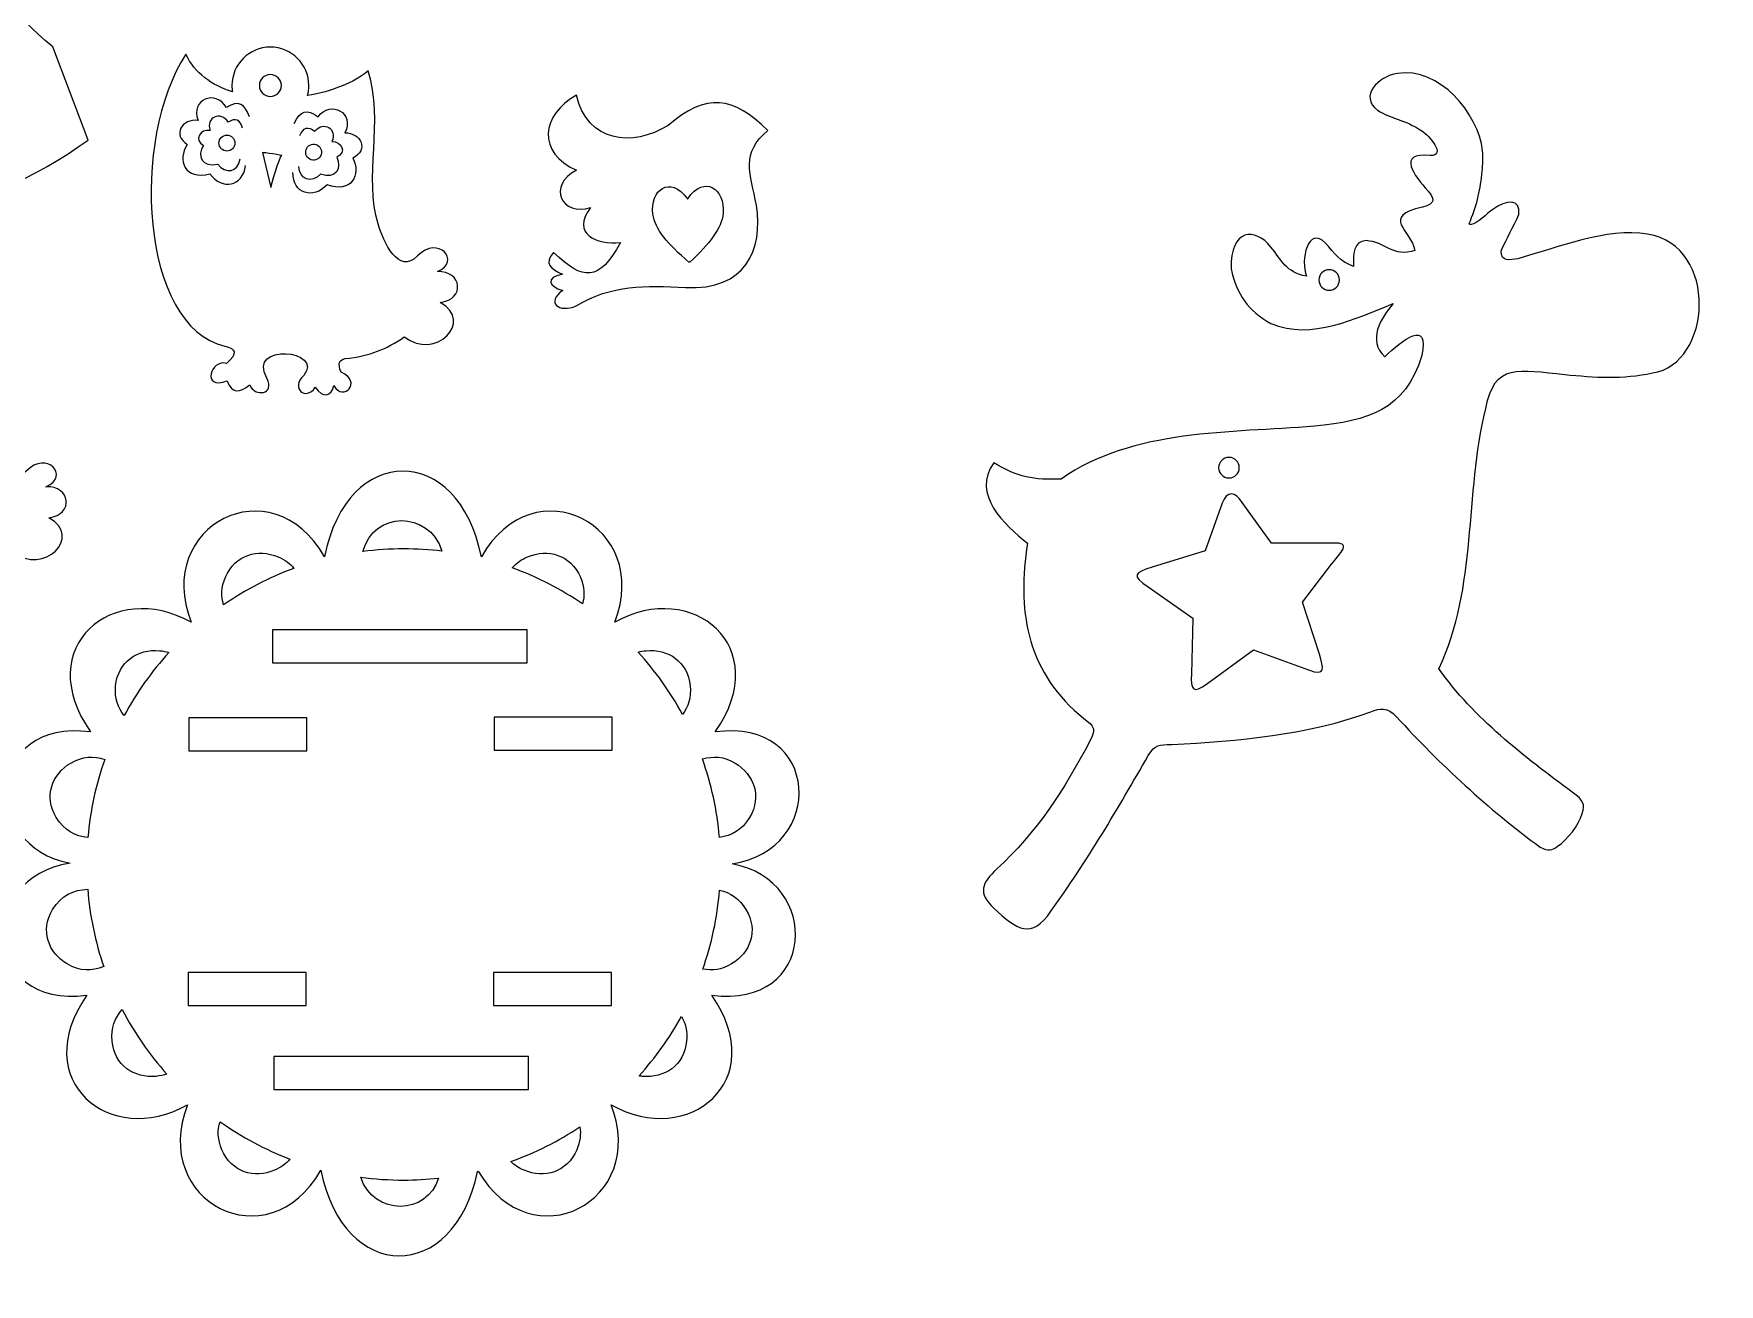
# Model space of a CAD drawing. Header units: centimetres. Extents: x -3.6 to 42, y -14.9 to 17.8.
# Drawn here: x 26.67 to 42.02, y -14.95 to -3.55 of the extents above; entities that cross this region are included whole.
import ezdxf

# ---------------------------------------------------------------- set-up
doc = ezdxf.new("R2010")
doc.units = ezdxf.units.CM
doc.header["$MEASUREMENT"] = 0
doc.layers.add('layer 1', color=7, linetype='Continuous')

msp = doc.modelspace()

# ---------------------------------------------------------------- linework, layer by layer
at = {"layer": 'layer 1', "color": 3, "lineweight": 9}
for centre in [(28.42919, -4.55093), (28.4292, -4.55093)]:
    msp.add_ellipse(centre, major_axis=(0, 0.07242), ratio=1, dxfattribs=at)
at = {"layer": 'layer 1', "color": 250, "lineweight": 9}
for points, knots in [([(23.90396, 1.45817), (24.13483, 1.70587), (24.35246, 1.87401), (24.67307, 2.0233), (24.67307, 2.0233), (24.91075, 2.26087), (25.46537, 2.14505), (25.32242, 1.65793), (25.32242, 1.65793), (25.26721, 1.38707), (25.24033, 1.14365), (25.2898, 0.84747), (25.2898, 0.84747), (25.38989, 0.5043), (25.1716, 0.41067), (24.87012, 0.48057), (24.87012, 0.48057), (24.59877, 0.54553), (24.40874, 0.63587), (24.22112, 0.76871), (24.22112, 0.76871), (24.5089, 0.45439), (24.9463, 0.23747), (25.37521, 0.26006), (25.37521, 0.26006), (25.42029, 0.26243), (25.13245, -0.0415), (25.17552, -0.09275), (25.17552, -0.09275), (25.63444, -0.63891), (25.92125, -1.24986), (26.01833, -1.94798), (26.01833, -1.94798), (26.07628, -2.6262), (26.08714, -3.04388), (26.84351, -3.67384), (26.84351, -3.67384), (26.84351, -3.67384), (27.1636, -4.52354), (27.1636, -4.52354), (27.1636, -4.52354), (25.2751, -5.89268), (21.72603, -5.84515), (19.874, -4.42843), (19.874, -4.42843), (19.874, -4.42843), (20.21582, -3.58724), (20.21582, -3.58724), (20.21582, -3.58724), (20.98813, -2.97693), (21.00972, -2.55966), (21.08509, -1.88315), (21.08509, -1.88315), (21.20008, -1.18777), (21.50249, -0.58438), (21.9753, -0.05021), (21.9753, -0.05021), (22.01967, -0.00007), (21.73974, 0.31115), (21.78473, 0.30763), (21.78473, 0.30763), (22.21293, 0.27402), (22.65576, 0.47963), (22.95152, 0.78645), (22.95152, 0.78645), (22.76055, 0.65847), (22.56826, 0.57304), (22.29533, 0.51508), (22.29533, 0.51508), (21.99215, 0.45296), (21.77634, 0.55216), (21.88522, 0.89264), (21.88522, 0.89264), (21.94228, 1.18745), (21.92167, 1.43149), (21.87343, 1.70368), (21.87343, 1.70368), (21.74305, 2.19431), (22.30046, 2.29584), (22.53197, 2.05224), (22.53197, 2.05224), (22.84863, 1.89475), (23.06187, 1.72108), (23.28629, 1.46753), (23.28629, 1.46753), (23.48872, 1.65982), (23.70661, 1.65552), (23.90396, 1.45817)], [0, 0, 0, 0, 0.04347826, 0.04347826, 0.04347826, 0.04347826, 0.08695652, 0.08695652, 0.08695652, 0.08695652, 0.13043478, 0.13043478, 0.13043478, 0.13043478, 0.17391304, 0.17391304, 0.17391304, 0.17391304, 0.2173913, 0.2173913, 0.2173913, 0.2173913, 0.26086957, 0.26086957, 0.26086957, 0.26086957, 0.30434783, 0.30434783, 0.30434783, 0.30434783, 0.34782609, 0.34782609, 0.34782609, 0.34782609, 0.39130435, 0.39130435, 0.39130435, 0.39130435, 0.43478261, 0.43478261, 0.43478261, 0.43478261, 0.47826087, 0.47826087, 0.47826087, 0.47826087, 0.52173913, 0.52173913, 0.52173913, 0.52173913, 0.56521739, 0.56521739, 0.56521739, 0.56521739, 0.60869565, 0.60869565, 0.60869565, 0.60869565, 0.65217391, 0.65217391, 0.65217391, 0.65217391, 0.69565217, 0.69565217, 0.69565217, 0.69565217, 0.73913043, 0.73913043, 0.73913043, 0.73913043, 0.7826087, 0.7826087, 0.7826087, 0.7826087, 0.82608696, 0.82608696, 0.82608696, 0.82608696, 0.86956522, 0.86956522, 0.86956522, 0.86956522, 0.91304348, 0.91304348, 0.91304348, 0.91304348, 1, 1, 1, 1]), ([(28.82474, -3.67673), (29.01801, -3.67673), (29.17474, -3.83346), (29.17474, -4.02673), (29.17474, -4.02673), (29.17474, -4.0586), (29.17046, -4.08946), (29.16247, -4.11881), (29.16247, -4.11881), (29.38377, -4.08107), (29.58648, -4.00099), (29.71609, -3.89285), (29.71609, -3.89285), (29.86161, -4.35233), (29.6756, -4.86544), (29.80523, -5.28728), (29.80523, -5.28728), (29.85607, -5.45272), (29.99236, -5.75745), (30.1649, -5.57967), (30.1649, -5.57967), (30.35196, -5.38679), (30.57065, -5.62577), (30.34562, -5.72234), (30.34562, -5.72234), (30.5702, -5.71132), (30.605, -5.97567), (30.37069, -6.00401), (30.37069, -6.00401), (30.68794, -6.17733), (30.32418, -6.5385), (30.04478, -6.31636), (30.04478, -6.31636), (29.88788, -6.42718), (29.72842, -6.49111), (29.50591, -6.5154), (29.50591, -6.5154), (29.45118, -6.53021), (29.43715, -6.5523), (29.46818, -6.63987), (29.46818, -6.63987), (29.67114, -6.7247), (29.48637, -6.91524), (29.40411, -6.76135), (29.40411, -6.76135), (29.37904, -6.8578), (29.30563, -6.88161), (29.23421, -6.77652), (29.23421, -6.77652), (29.14758, -6.90662), (29.0039, -6.78577), (29.12836, -6.66776), (29.12836, -6.66776), (29.32511, -6.4368), (28.60913, -6.36454), (28.79131, -6.69286), (28.79131, -6.69286), (28.87298, -6.84378), (28.68168, -6.86763), (28.63533, -6.75421), (28.63533, -6.75421), (28.54757, -6.83108), (28.46853, -6.83176), (28.43199, -6.71795), (28.43199, -6.71795), (28.18995, -6.80736), (28.2814, -6.5135), (28.42642, -6.55899), (28.42642, -6.55899), (28.53052, -6.46423), (28.50972, -6.42596), (28.41089, -6.40278), (28.41089, -6.40278), (27.63629, -6.22108), (27.54976, -4.50928), (28.05594, -3.74226), (28.05594, -3.74226), (28.13516, -3.91412), (28.29114, -4.0244), (28.47958, -4.08486), (28.47958, -4.08486), (28.47642, -4.06595), (28.47474, -4.04654), (28.47474, -4.02673), (28.47474, -4.02673), (28.47474, -3.83346), (28.63147, -3.67673), (28.82474, -3.67673)], [0, 0, 0, 0, 0.04347826, 0.04347826, 0.04347826, 0.04347826, 0.08695652, 0.08695652, 0.08695652, 0.08695652, 0.13043478, 0.13043478, 0.13043478, 0.13043478, 0.17391304, 0.17391304, 0.17391304, 0.17391304, 0.2173913, 0.2173913, 0.2173913, 0.2173913, 0.26086957, 0.26086957, 0.26086957, 0.26086957, 0.30434783, 0.30434783, 0.30434783, 0.30434783, 0.34782609, 0.34782609, 0.34782609, 0.34782609, 0.39130435, 0.39130435, 0.39130435, 0.39130435, 0.43478261, 0.43478261, 0.43478261, 0.43478261, 0.47826087, 0.47826087, 0.47826087, 0.47826087, 0.52173913, 0.52173913, 0.52173913, 0.52173913, 0.56521739, 0.56521739, 0.56521739, 0.56521739, 0.60869565, 0.60869565, 0.60869565, 0.60869565, 0.65217391, 0.65217391, 0.65217391, 0.65217391, 0.69565217, 0.69565217, 0.69565217, 0.69565217, 0.73913043, 0.73913043, 0.73913043, 0.73913043, 0.7826087, 0.7826087, 0.7826087, 0.7826087, 0.82608696, 0.82608696, 0.82608696, 0.82608696, 0.86956522, 0.86956522, 0.86956522, 0.86956522, 0.91304348, 0.91304348, 0.91304348, 0.91304348, 1, 1, 1, 1]), ([(28.82474, -3.92673), (28.87996, -3.92673), (28.92474, -3.97151), (28.92474, -4.02672), (28.92474, -4.02672), (28.92474, -4.08194), (28.87996, -4.12673), (28.82474, -4.12673), (28.82474, -4.12673), (28.76953, -4.12673), (28.72474, -4.08194), (28.72474, -4.02672), (28.72474, -4.02672), (28.72474, -3.97151), (28.76953, -3.92673), (28.82474, -3.92673)], [0, 0, 0, 0, 0.2, 0.2, 0.2, 0.2, 0.4, 0.4, 0.4, 0.4, 0.6, 0.6, 0.6, 0.6, 1, 1, 1, 1]), ([(39.32032, -5.13467), (39.44486, -5.10903), (39.42635, -5.04717), (39.36803, -4.98492), (39.36803, -4.98492), (39.24609, -4.85476), (39.07928, -4.63078), (39.39073, -4.66472), (39.39073, -4.66472), (39.53823, -4.66596), (39.38061, -4.47947), (39.31249, -4.44018), (39.31249, -4.44018), (39.15278, -4.33193), (39.0343, -4.33348), (38.9109, -4.25219), (38.9109, -4.25219), (38.73879, -4.12298), (38.91584, -3.94404), (39.09033, -3.91661), (39.09033, -3.91661), (39.47268, -3.85662), (39.82661, -4.27779), (39.86716, -4.62049), (39.86716, -4.62049), (39.87452, -4.68268), (39.86839, -4.7454), (39.86301, -4.80754), (39.86301, -4.80754), (39.84913, -4.96717), (39.81788, -5.10706), (39.75555, -5.25852), (39.75555, -5.25852), (39.74887, -5.27478), (39.73127, -5.29948), (39.76367, -5.29417), (39.76367, -5.29417), (39.8121, -5.28618), (39.91251, -5.19119), (39.95922, -5.15556), (39.95922, -5.15556), (40.08108, -5.07221), (40.21707, -5.04884), (40.19651, -5.20255), (40.19651, -5.20255), (40.15003, -5.31713), (40.08265, -5.41891), (40.03745, -5.53414), (40.03745, -5.53414), (40.02961, -5.63603), (40.11437, -5.61455), (40.1887, -5.60463), (40.1887, -5.60463), (40.53957, -5.50784), (40.99761, -5.31847), (41.37, -5.3801), (41.37, -5.3801), (42.02302, -5.48817), (41.957, -6.56764), (41.41432, -6.64506), (41.41432, -6.64506), (41.14646, -6.70429), (40.88532, -6.68713), (40.61506, -6.65942), (40.61506, -6.65942), (40.19623, -6.62025), (39.97393, -6.54394), (39.89662, -6.97012), (39.89662, -6.97012), (39.70063, -7.76329), (39.82309, -8.59082), (39.46895, -9.3408), (39.46895, -9.3408), (39.78521, -9.78931), (40.24593, -10.1432), (40.68417, -10.46608), (40.68417, -10.46608), (40.78843, -10.53955), (40.80122, -10.57593), (40.77461, -10.65895), (40.77461, -10.65895), (40.7371, -10.77618), (40.64734, -10.88916), (40.5477, -10.96081), (40.5477, -10.96081), (40.50019, -10.99499), (40.46342, -11.00743), (40.39209, -10.96737), (40.39209, -10.96737), (39.9198, -10.62109), (39.47772, -10.21143), (39.08267, -9.77835), (39.08267, -9.77835), (38.99712, -9.6847), (38.93445, -9.70048), (38.84759, -9.73306), (38.84759, -9.73306), (38.28714, -9.9433), (37.63072, -9.99885), (37.03594, -10.03267), (37.03594, -10.03267), (36.91527, -10.03267), (36.88879, -10.02851), (36.82082, -10.13058), (36.82082, -10.13058), (36.54613, -10.61589), (36.26089, -11.0965), (35.93547, -11.54959), (35.93547, -11.54959), (35.7579, -11.809), (35.62551, -11.72214), (35.41591, -11.5234), (35.41591, -11.5234), (35.26628, -11.38155), (35.30289, -11.29362), (35.44323, -11.16519), (35.44323, -11.16519), (35.80475, -10.83432), (36.05904, -10.43703), (36.2886, -10.0012), (36.2886, -10.0012), (36.36373, -9.85851), (36.30792, -9.85731), (36.19106, -9.75853), (36.19106, -9.75853), (35.70644, -9.33597), (35.6268, -8.79556), (35.72163, -8.19723), (35.72163, -8.19723), (35.51497, -8.03255), (35.20623, -7.75149), (35.41392, -7.46357), (35.41392, -7.46357), (35.61991, -7.59418), (35.78754, -7.62468), (36.02674, -7.61239), (36.02674, -7.61239), (36.6846, -7.15287), (37.57172, -7.19392), (38.33459, -7.13199), (38.33459, -7.13199), (38.82641, -7.07986), (39.15927, -6.98913), (39.31249, -6.48711), (39.31249, -6.48711), (39.38753, -6.14861), (39.13491, -6.34215), (38.9761, -6.49755), (38.9761, -6.49755), (38.81671, -6.35027), (38.93648, -6.1485), (39.05303, -6.01323), (39.05303, -6.01323), (38.70471, -6.15095), (38.31299, -6.34969), (37.93823, -6.19599), (37.93823, -6.19599), (37.72912, -6.07311), (37.62663, -5.9337), (37.57576, -5.69602), (37.57576, -5.69602), (37.56818, -5.32716), (37.79444, -5.31841), (37.9394, -5.49808), (37.9394, -5.49808), (38.03966, -5.62235), (38.06987, -5.72453), (38.26289, -5.7652), (38.26289, -5.7652), (38.20342, -5.61886), (38.27768, -5.29853), (38.435, -5.46233), (38.435, -5.46233), (38.52122, -5.55784), (38.56403, -5.62662), (38.69056, -5.67513), (38.69056, -5.67513), (38.68667, -5.56207), (38.68929, -5.44832), (38.8053, -5.44015), (38.8053, -5.44015), (38.98042, -5.44938), (39.05214, -5.59666), (39.25122, -5.53022), (39.25122, -5.53022), (39.21465, -5.34674), (38.93271, -5.22153), (39.32032, -5.13467)], [0, 0, 0, 0, 0.02083333, 0.02083333, 0.02083333, 0.02083333, 0.04166667, 0.04166667, 0.04166667, 0.04166667, 0.0625, 0.0625, 0.0625, 0.0625, 0.08333333, 0.08333333, 0.08333333, 0.08333333, 0.10416667, 0.10416667, 0.10416667, 0.10416667, 0.125, 0.125, 0.125, 0.125, 0.14583333, 0.14583333, 0.14583333, 0.14583333, 0.16666667, 0.16666667, 0.16666667, 0.16666667, 0.1875, 0.1875, 0.1875, 0.1875, 0.20833333, 0.20833333, 0.20833333, 0.20833333, 0.22916667, 0.22916667, 0.22916667, 0.22916667, 0.25, 0.25, 0.25, 0.25, 0.27083333, 0.27083333, 0.27083333, 0.27083333, 0.29166667, 0.29166667, 0.29166667, 0.29166667, 0.3125, 0.3125, 0.3125, 0.3125, 0.33333333, 0.33333333, 0.33333333, 0.33333333, 0.35416667, 0.35416667, 0.35416667, 0.35416667, 0.375, 0.375, 0.375, 0.375, 0.39583333, 0.39583333, 0.39583333, 0.39583333, 0.41666667, 0.41666667, 0.41666667, 0.41666667, 0.4375, 0.4375, 0.4375, 0.4375, 0.45833333, 0.45833333, 0.45833333, 0.45833333, 0.47916667, 0.47916667, 0.47916667, 0.47916667, 0.5, 0.5, 0.5, 0.5, 0.52083333, 0.52083333, 0.52083333, 0.52083333, 0.54166667, 0.54166667, 0.54166667, 0.54166667, 0.5625, 0.5625, 0.5625, 0.5625, 0.58333333, 0.58333333, 0.58333333, 0.58333333, 0.60416667, 0.60416667, 0.60416667, 0.60416667, 0.625, 0.625, 0.625, 0.625, 0.64583333, 0.64583333, 0.64583333, 0.64583333, 0.66666667, 0.66666667, 0.66666667, 0.66666667, 0.6875, 0.6875, 0.6875, 0.6875, 0.70833333, 0.70833333, 0.70833333, 0.70833333, 0.72916667, 0.72916667, 0.72916667, 0.72916667, 0.75, 0.75, 0.75, 0.75, 0.77083333, 0.77083333, 0.77083333, 0.77083333, 0.79166667, 0.79166667, 0.79166667, 0.79166667, 0.8125, 0.8125, 0.8125, 0.8125, 0.83333333, 0.83333333, 0.83333333, 0.83333333, 0.85416667, 0.85416667, 0.85416667, 0.85416667, 0.875, 0.875, 0.875, 0.875, 0.89583333, 0.89583333, 0.89583333, 0.89583333, 0.91666667, 0.91666667, 0.91666667, 0.91666667, 0.9375, 0.9375, 0.9375, 0.9375, 0.95833333, 0.95833333, 0.95833333, 0.95833333, 1, 1, 1, 1]), ([(32.44802, -4.39011), (32.79522, -4.09251), (33.04255, -4.12349), (33.35657, -4.43751), (33.35657, -4.43751), (33.10899, -4.63557), (33.19209, -4.83453), (33.25387, -5.11694), (33.25387, -5.11694), (33.3129, -5.52664), (33.15527, -5.89389), (32.60603, -5.86747), (32.60603, -5.86747), (32.24048, -5.84659), (31.9325, -5.84023), (31.61058, -6.03338), (31.61058, -6.03338), (31.45371, -6.10577), (31.33147, -5.99898), (31.48822, -5.89319), (31.48822, -5.89319), (31.35354, -5.8577), (31.33327, -5.77562), (31.48427, -5.74683), (31.48427, -5.74683), (31.38187, -5.69313), (31.31198, -5.65282), (31.40525, -5.54905), (31.40525, -5.54905), (31.67586, -5.80767), (31.81653, -5.81488), (32.01369, -5.45807), (32.01369, -5.45807), (31.79391, -5.48345), (31.56144, -5.37744), (31.74108, -5.13766), (31.74108, -5.13766), (31.48277, -5.22386), (31.3378, -4.93605), (31.61465, -4.79748), (31.61465, -4.79748), (31.24936, -4.64509), (31.29173, -4.28949), (31.61465, -4.11315), (31.61465, -4.11315), (31.70495, -4.54228), (32.12217, -4.59376), (32.44802, -4.39011)], [0, 0, 0, 0, 0.07692308, 0.07692308, 0.07692308, 0.07692308, 0.15384615, 0.15384615, 0.15384615, 0.15384615, 0.23076923, 0.23076923, 0.23076923, 0.23076923, 0.30769231, 0.30769231, 0.30769231, 0.30769231, 0.38461538, 0.38461538, 0.38461538, 0.38461538, 0.46153846, 0.46153846, 0.46153846, 0.46153846, 0.53846154, 0.53846154, 0.53846154, 0.53846154, 0.61538462, 0.61538462, 0.61538462, 0.61538462, 0.69230769, 0.69230769, 0.69230769, 0.69230769, 0.76923077, 0.76923077, 0.76923077, 0.76923077, 0.84615385, 0.84615385, 0.84615385, 0.84615385, 1, 1, 1, 1]), ([(28.75232, -4.63748), (28.75232, -4.63748), (28.94729, -4.66257), (28.9278, -4.66536), (28.9278, -4.66536), (28.90831, -4.66815), (28.82753, -4.9554), (28.82753, -4.9554), (28.82753, -4.9554), (28.82753, -4.9554), (28.75232, -4.63748), (28.75232, -4.63748)], [0, 0, 0, 0, 0.25, 0.25, 0.25, 0.25, 0.5, 0.5, 0.5, 0.5, 1, 1, 1, 1]), ([(32.62565, -5.05798), (32.46314, -4.84053), (32.28135, -4.97681), (32.30972, -5.19945), (32.30972, -5.19945), (32.32672, -5.33283), (32.44716, -5.47758), (32.63662, -5.63499), (32.63662, -5.63499), (32.64063, -5.63685), (32.63926, -5.63732), (32.64469, -5.63489), (32.64469, -5.63489), (32.82422, -5.47287), (32.93651, -5.32572), (32.94836, -5.19342), (32.94836, -5.19342), (32.96838, -4.96986), (32.7807, -4.83455), (32.62643, -5.05803), (32.62643, -5.05803), (32.62601, -5.05869), (32.62602, -5.05851), (32.62565, -5.05798)], [0, 0, 0, 0, 0.14285714, 0.14285714, 0.14285714, 0.14285714, 0.28571429, 0.28571429, 0.28571429, 0.28571429, 0.42857143, 0.42857143, 0.42857143, 0.42857143, 0.57142857, 0.57142857, 0.57142857, 0.57142857, 0.71428571, 0.71428571, 0.71428571, 0.71428571, 1, 1, 1, 1]), ([(25.25994, -5.63737), (25.45321, -5.63737), (25.60994, -5.7941), (25.60994, -5.98737), (25.60994, -5.98737), (25.60994, -6.01924), (25.60566, -6.0501), (25.59767, -6.07945), (25.59767, -6.07945), (25.81897, -6.04171), (26.02168, -5.96163), (26.15129, -5.85349), (26.15129, -5.85349), (26.29681, -6.31297), (26.1108, -6.82608), (26.24043, -7.24792), (26.24043, -7.24792), (26.29127, -7.41336), (26.42756, -7.71809), (26.6001, -7.54031), (26.6001, -7.54031), (26.78716, -7.34743), (27.00585, -7.58641), (26.78082, -7.68298), (26.78082, -7.68298), (27.0054, -7.67196), (27.0402, -7.93631), (26.80589, -7.96465), (26.80589, -7.96465), (27.12314, -8.13797), (26.75938, -8.49914), (26.47998, -8.277), (26.47998, -8.277), (26.32308, -8.38782), (26.16362, -8.45175), (25.94111, -8.47604), (25.94111, -8.47604), (25.88638, -8.49085), (25.87235, -8.51294), (25.90338, -8.60051), (25.90338, -8.60051), (26.10634, -8.68534), (25.92157, -8.87588), (25.83931, -8.72199), (25.83931, -8.72199), (25.81424, -8.81844), (25.74083, -8.84225), (25.66941, -8.73716), (25.66941, -8.73716), (25.58278, -8.86726), (25.4391, -8.74641), (25.56356, -8.6284), (25.56356, -8.6284), (25.76031, -8.39744), (25.04433, -8.32518), (25.22651, -8.6535), (25.22651, -8.6535), (25.30818, -8.80442), (25.11688, -8.82827), (25.07053, -8.71485), (25.07053, -8.71485), (24.98277, -8.79172), (24.90373, -8.7924), (24.86719, -8.67859), (24.86719, -8.67859), (24.62515, -8.768), (24.7166, -8.47414), (24.86162, -8.51963), (24.86162, -8.51963), (24.96572, -8.42487), (24.94492, -8.3866), (24.84609, -8.36342), (24.84609, -8.36342), (24.07149, -8.18172), (23.98496, -6.46992), (24.49114, -5.7029), (24.49114, -5.7029), (24.57036, -5.87476), (24.72634, -5.98504), (24.91478, -6.0455), (24.91478, -6.0455), (24.91162, -6.02659), (24.90994, -6.00718), (24.90994, -5.98737), (24.90994, -5.98737), (24.90994, -5.7941), (25.06667, -5.63737), (25.25994, -5.63737)], [0, 0, 0, 0, 0.04347826, 0.04347826, 0.04347826, 0.04347826, 0.08695652, 0.08695652, 0.08695652, 0.08695652, 0.13043478, 0.13043478, 0.13043478, 0.13043478, 0.17391304, 0.17391304, 0.17391304, 0.17391304, 0.2173913, 0.2173913, 0.2173913, 0.2173913, 0.26086957, 0.26086957, 0.26086957, 0.26086957, 0.30434783, 0.30434783, 0.30434783, 0.30434783, 0.34782609, 0.34782609, 0.34782609, 0.34782609, 0.39130435, 0.39130435, 0.39130435, 0.39130435, 0.43478261, 0.43478261, 0.43478261, 0.43478261, 0.47826087, 0.47826087, 0.47826087, 0.47826087, 0.52173913, 0.52173913, 0.52173913, 0.52173913, 0.56521739, 0.56521739, 0.56521739, 0.56521739, 0.60869565, 0.60869565, 0.60869565, 0.60869565, 0.65217391, 0.65217391, 0.65217391, 0.65217391, 0.69565217, 0.69565217, 0.69565217, 0.69565217, 0.73913043, 0.73913043, 0.73913043, 0.73913043, 0.7826087, 0.7826087, 0.7826087, 0.7826087, 0.82608696, 0.82608696, 0.82608696, 0.82608696, 0.86956522, 0.86956522, 0.86956522, 0.86956522, 0.91304348, 0.91304348, 0.91304348, 0.91304348, 1, 1, 1, 1]), ([(38.46935, -5.70509), (38.52104, -5.70509), (38.56297, -5.74701), (38.56297, -5.79871), (38.56297, -5.79871), (38.56297, -5.8504), (38.52104, -5.89232), (38.46935, -5.89232), (38.46935, -5.89232), (38.41765, -5.89232), (38.37573, -5.8504), (38.37573, -5.79871), (38.37573, -5.79871), (38.37573, -5.74701), (38.41765, -5.70509), (38.46935, -5.70509)], [0, 0, 0, 0, 0.2, 0.2, 0.2, 0.2, 0.4, 0.4, 0.4, 0.4, 0.6, 0.6, 0.6, 0.6, 1, 1, 1, 1]), ([(30.719, -13.91984), (30.719, -13.91984), (30.7114, -13.92164), (30.7114, -13.92164), (30.7114, -13.92164), (30.5027, -14.94998), (29.4879, -14.94597), (29.2849, -13.91104), (29.2849, -13.91104), (28.8031, -14.75097), (27.7267, -14.19856), (28.0698, -13.31473), (28.0698, -13.31473), (27.3631, -13.71004), (26.612, -13.09483), (27.1536, -12.3145), (27.1536, -12.3145), (26.1887, -12.4479), (26.1393, -11.24007), (27.0012, -11.11307), (27.0012, -11.11307), (26.1735, -10.96057), (26.2338, -9.78543), (27.1864, -9.91703), (27.1864, -9.91703), (26.6448, -9.13681), (27.3959, -8.5216), (28.1025, -8.9169), (28.1025, -8.9169), (27.7594, -8.03308), (28.8359, -7.48067), (29.3176, -8.32059), (29.3176, -8.32059), (29.5214, -7.28146), (30.5427, -7.28206), (30.7464, -8.32059), (30.7464, -8.32059), (31.2282, -7.48067), (32.3046, -8.03308), (31.9615, -8.9169), (31.9615, -8.9169), (32.6682, -8.5216), (33.4192, -9.13681), (32.8777, -9.91703), (32.8777, -9.91703), (33.8426, -9.78373), (33.892, -10.99157), (33.0301, -11.11857), (33.0301, -11.11857), (33.8578, -11.27097), (33.7975, -12.4461), (32.8449, -12.3145), (32.8449, -12.3145), (33.3865, -13.09483), (32.6354, -13.71004), (31.9288, -13.31473), (31.9288, -13.31473), (32.2706, -14.19535), (31.2032, -14.74676), (30.719, -13.91984)], [0, 0, 0, 0, 0.0625, 0.0625, 0.0625, 0.0625, 0.125, 0.125, 0.125, 0.125, 0.1875, 0.1875, 0.1875, 0.1875, 0.25, 0.25, 0.25, 0.25, 0.3125, 0.3125, 0.3125, 0.3125, 0.375, 0.375, 0.375, 0.375, 0.4375, 0.4375, 0.4375, 0.4375, 0.5, 0.5, 0.5, 0.5, 0.5625, 0.5625, 0.5625, 0.5625, 0.625, 0.625, 0.625, 0.625, 0.6875, 0.6875, 0.6875, 0.6875, 0.75, 0.75, 0.75, 0.75, 0.8125, 0.8125, 0.8125, 0.8125, 0.875, 0.875, 0.875, 0.875, 1, 1, 1, 1]), ([(37.55641, -7.4155), (37.60811, -7.4155), (37.65003, -7.45742), (37.65003, -7.50911), (37.65003, -7.50911), (37.65003, -7.56081), (37.60811, -7.60273), (37.55641, -7.60273), (37.55641, -7.60273), (37.50472, -7.60273), (37.46279, -7.56081), (37.46279, -7.50911), (37.46279, -7.50911), (37.46279, -7.45742), (37.50472, -7.4155), (37.55641, -7.4155)], [0, 0, 0, 0, 0.2, 0.2, 0.2, 0.2, 0.4, 0.4, 0.4, 0.4, 0.6, 0.6, 0.6, 0.6, 1, 1, 1, 1]), ([(37.67745, -7.82518), (37.67745, -7.82518), (37.94474, -8.19723), (37.94474, -8.19723), (37.94474, -8.19723), (37.94474, -8.19723), (38.47019, -8.19723), (38.47019, -8.19723), (38.47019, -8.19723), (38.67541, -8.18433), (38.60561, -8.24666), (38.49106, -8.38783), (38.49106, -8.38783), (38.49106, -8.38783), (38.22767, -8.73507), (38.22767, -8.73507), (38.22767, -8.73507), (38.22767, -8.73507), (38.38152, -9.20763), (38.38152, -9.20763), (38.38152, -9.20763), (38.41711, -9.33619), (38.44193, -9.41223), (38.27966, -9.35211), (38.27966, -9.35211), (38.27966, -9.35211), (37.78046, -9.16717), (37.78046, -9.16717), (37.78046, -9.16717), (37.78046, -9.16717), (37.36376, -9.47374), (37.36376, -9.47374), (37.36376, -9.47374), (37.22135, -9.57852), (37.21093, -9.52515), (37.21411, -9.39038), (37.21411, -9.39038), (37.21411, -9.39038), (37.22608, -8.87997), (37.22608, -8.87997), (37.22608, -8.87997), (37.22608, -8.87997), (36.81964, -8.59595), (36.81964, -8.59595), (36.81964, -8.59595), (36.67008, -8.49145), (36.6901, -8.46695), (36.8562, -8.41578), (36.8562, -8.41578), (36.8562, -8.41578), (37.34106, -8.26641), (37.34106, -8.26641), (37.34106, -8.26641), (37.34106, -8.26641), (37.49361, -7.83302), (37.49361, -7.83302), (37.49361, -7.83302), (37.53739, -7.71403), (37.61654, -7.72819), (37.67745, -7.82518)], [0, 0, 0, 0, 0.0625, 0.0625, 0.0625, 0.0625, 0.125, 0.125, 0.125, 0.125, 0.1875, 0.1875, 0.1875, 0.1875, 0.25, 0.25, 0.25, 0.25, 0.3125, 0.3125, 0.3125, 0.3125, 0.375, 0.375, 0.375, 0.375, 0.4375, 0.4375, 0.4375, 0.4375, 0.5, 0.5, 0.5, 0.5, 0.5625, 0.5625, 0.5625, 0.5625, 0.625, 0.625, 0.625, 0.625, 0.6875, 0.6875, 0.6875, 0.6875, 0.75, 0.75, 0.75, 0.75, 0.8125, 0.8125, 0.8125, 0.8125, 0.875, 0.875, 0.875, 0.875, 1, 1, 1, 1]), ([(30.0392, -8.24869), (30.1571, -8.24869), (30.2734, -8.25599), (30.3877, -8.26969), (30.3877, -8.26969), (30.2694, -7.89128), (29.7596, -7.90488), (29.668, -8.27229), (29.668, -8.27229), (29.7895, -8.25679), (29.9134, -8.24869), (30.0392, -8.24869)], [0, 0, 0, 0, 0.25, 0.25, 0.25, 0.25, 0.5, 0.5, 0.5, 0.5, 1, 1, 1, 1]), ([(28.3979, -8.7587), (28.5952, -8.6226), (28.8103, -8.5102), (29.0391, -8.4261), (29.0391, -8.4261), (29.0041, -8.3827), (28.9573, -8.34689), (28.8959, -8.32129), (28.8959, -8.32129), (28.7111, -8.24439), (28.5045, -8.29979), (28.4158, -8.507), (28.4158, -8.507), (28.3766, -8.5987), (28.3748, -8.6822), (28.3979, -8.7587)], [0, 0, 0, 0, 0.2, 0.2, 0.2, 0.2, 0.4, 0.4, 0.4, 0.4, 0.6, 0.6, 0.6, 0.6, 1, 1, 1, 1]), ([(31.0282, -8.422), (31.2565, -8.50489), (31.4713, -8.6159), (31.6685, -8.7504), (31.6685, -8.7504), (31.6891, -8.6762), (31.6861, -8.5954), (31.6482, -8.507), (31.6482, -8.507), (31.5595, -8.29979), (31.3529, -8.24439), (31.1681, -8.32129), (31.1681, -8.32129), (31.1086, -8.34609), (31.0629, -8.38049), (31.0282, -8.422)], [0, 0, 0, 0, 0.2, 0.2, 0.2, 0.2, 0.4, 0.4, 0.4, 0.4, 0.6, 0.6, 0.6, 0.6, 1, 1, 1, 1]), ([(28.8453, -8.98742), (28.8453, -8.98742), (31.1645, -8.98742), (31.1645, -8.98742), (31.1645, -8.98742), (31.1645, -8.98742), (31.1645, -9.28742), (31.1645, -9.28742), (31.1645, -9.28742), (31.1645, -9.28742), (28.8453, -9.28742), (28.8453, -9.28742), (28.8453, -9.28742), (28.8453, -9.28742), (28.8453, -8.98742), (28.8453, -8.98742)], [0, 0, 0, 0, 0.2, 0.2, 0.2, 0.2, 0.4, 0.4, 0.4, 0.4, 0.6, 0.6, 0.6, 0.6, 1, 1, 1, 1]), ([(27.493, -9.76803), (27.6051, -9.55973), (27.7422, -9.36672), (27.9003, -9.19311), (27.9003, -9.19311), (27.8745, -9.18491), (27.8468, -9.17922), (27.8168, -9.17661), (27.8168, -9.17661), (27.6173, -9.15872), (27.4371, -9.27362), (27.4153, -9.49782), (27.4153, -9.49782), (27.4044, -9.60983), (27.4359, -9.69763), (27.493, -9.76803)], [0, 0, 0, 0, 0.2, 0.2, 0.2, 0.2, 0.4, 0.4, 0.4, 0.4, 0.6, 0.6, 0.6, 0.6, 1, 1, 1, 1]), ([(32.175, -9.18961), (32.3316, -9.36112), (32.4678, -9.55153), (32.5795, -9.75713), (32.5795, -9.75713), (32.6313, -9.68863), (32.6591, -9.60413), (32.6487, -9.49782), (32.6487, -9.49782), (32.6269, -9.27362), (32.4467, -9.15872), (32.2472, -9.17661), (32.2472, -9.17661), (32.2215, -9.17891), (32.1975, -9.18332), (32.175, -9.18961)], [0, 0, 0, 0, 0.2, 0.2, 0.2, 0.2, 0.4, 0.4, 0.4, 0.4, 0.6, 0.6, 0.6, 0.6, 1, 1, 1, 1]), ([(28.08124, -9.78883), (28.08124, -9.78883), (29.15664, -9.78883), (29.15664, -9.78883), (29.15664, -9.78883), (29.15664, -9.78883), (29.15664, -10.08883), (29.15664, -10.08883), (29.15664, -10.08883), (29.15664, -10.08883), (28.08124, -10.08883), (28.08124, -10.08883), (28.08124, -10.08883), (28.08124, -10.08883), (28.08124, -9.78883), (28.08124, -9.78883)], [0, 0, 0, 0, 0.2, 0.2, 0.2, 0.2, 0.4, 0.4, 0.4, 0.4, 0.6, 0.6, 0.6, 0.6, 1, 1, 1, 1]), ([(30.86282, -9.78225), (30.86282, -9.78225), (31.93822, -9.78225), (31.93822, -9.78225), (31.93822, -9.78225), (31.93822, -9.78225), (31.93822, -10.08225), (31.93822, -10.08225), (31.93822, -10.08225), (31.93822, -10.08225), (30.86282, -10.08225), (30.86282, -10.08225), (30.86282, -10.08225), (30.86282, -10.08225), (30.86282, -9.78225), (30.86282, -9.78225)], [0, 0, 0, 0, 0.2, 0.2, 0.2, 0.2, 0.4, 0.4, 0.4, 0.4, 0.6, 0.6, 0.6, 0.6, 1, 1, 1, 1]), ([(27.1625, -10.87946), (27.1836, -10.63185), (27.236, -10.39315), (27.3161, -10.16734), (27.3161, -10.16734), (27.2156, -10.13404), (27.1115, -10.13674), (27.0062, -10.20035), (27.0062, -10.20035), (26.835, -10.30384), (26.7583, -10.50275), (26.8743, -10.69626), (26.8743, -10.69626), (26.946, -10.81596), (27.0481, -10.86746), (27.1625, -10.87946)], [0, 0, 0, 0, 0.2, 0.2, 0.2, 0.2, 0.4, 0.4, 0.4, 0.4, 0.6, 0.6, 0.6, 0.6, 1, 1, 1, 1]), ([(32.7608, -10.16334), (32.8415, -10.38975), (32.8944, -10.62926), (32.9156, -10.87776), (32.9156, -10.87776), (33.0243, -10.86296), (33.121, -10.81096), (33.1897, -10.69626), (33.1897, -10.69626), (33.3057, -10.50275), (33.229, -10.30384), (33.0578, -10.20035), (33.0578, -10.20035), (32.957, -10.13944), (32.8573, -10.13434), (32.7608, -10.16334)], [0, 0, 0, 0, 0.2, 0.2, 0.2, 0.2, 0.4, 0.4, 0.4, 0.4, 0.6, 0.6, 0.6, 0.6, 1, 1, 1, 1]), ([(27.3069, -12.05569), (27.2299, -11.83159), (27.1799, -11.59498), (27.1608, -11.34988), (27.1608, -11.34988), (27.0338, -11.35547), (26.9197, -11.40498), (26.8416, -11.53538), (26.8416, -11.53538), (26.7256, -11.72878), (26.8023, -11.92779), (26.9735, -12.03119), (26.9735, -12.03119), (27.0871, -12.0999), (27.1992, -12.0976), (27.3069, -12.05569)], [0, 0, 0, 0, 0.2, 0.2, 0.2, 0.2, 0.4, 0.4, 0.4, 0.4, 0.6, 0.6, 0.6, 0.6, 1, 1, 1, 1]), ([(32.9167, -11.35978), (32.8963, -11.60938), (32.844, -11.84989), (32.7638, -12.07739), (32.7638, -12.07739), (32.8491, -12.09519), (32.9366, -12.0847), (33.0251, -12.03119), (33.0251, -12.03119), (33.1963, -11.92779), (33.273, -11.72878), (33.157, -11.53538), (33.157, -11.53538), (33.0954, -11.43267), (33.0115, -11.38018), (32.9167, -11.35978)], [0, 0, 0, 0, 0.2, 0.2, 0.2, 0.2, 0.4, 0.4, 0.4, 0.4, 0.6, 0.6, 0.6, 0.6, 1, 1, 1, 1]), ([(28.07632, -12.10823), (28.07632, -12.10823), (29.15172, -12.10823), (29.15172, -12.10823), (29.15172, -12.10823), (29.15172, -12.10823), (29.15172, -12.40823), (29.15172, -12.40823), (29.15172, -12.40823), (29.15172, -12.40823), (28.07632, -12.40823), (28.07632, -12.40823), (28.07632, -12.40823), (28.07632, -12.40823), (28.07632, -12.10823), (28.07632, -12.10823)], [0, 0, 0, 0, 0.2, 0.2, 0.2, 0.2, 0.4, 0.4, 0.4, 0.4, 0.6, 0.6, 0.6, 0.6, 1, 1, 1, 1]), ([(30.85624, -12.10823), (30.85624, -12.10823), (31.93164, -12.10823), (31.93164, -12.10823), (31.93164, -12.10823), (31.93164, -12.10823), (31.93164, -12.40823), (31.93164, -12.40823), (31.93164, -12.40823), (31.93164, -12.40823), (30.85624, -12.40823), (30.85624, -12.40823), (30.85624, -12.40823), (30.85624, -12.40823), (30.85624, -12.10823), (30.85624, -12.10823)], [0, 0, 0, 0, 0.2, 0.2, 0.2, 0.2, 0.4, 0.4, 0.4, 0.4, 0.6, 0.6, 0.6, 0.6, 1, 1, 1, 1]), ([(27.8808, -13.03402), (27.7224, -12.85651), (27.5856, -12.65931), (27.4748, -12.4467), (27.4748, -12.4467), (27.4085, -12.51971), (27.3708, -12.61261), (27.3826, -12.73372), (27.3826, -12.73372), (27.4044, -12.95802), (27.5846, -13.07292), (27.7841, -13.05502), (27.7841, -13.05502), (27.8193, -13.05182), (27.8514, -13.04462), (27.8808, -13.03402)], [0, 0, 0, 0, 0.2, 0.2, 0.2, 0.2, 0.4, 0.4, 0.4, 0.4, 0.6, 0.6, 0.6, 0.6, 1, 1, 1, 1]), ([(32.57, -12.50911), (32.4619, -12.70471), (32.3316, -12.88641), (32.1826, -13.05082), (32.1826, -13.05082), (32.193, -13.05263), (32.2036, -13.05402), (32.2145, -13.05502), (32.2145, -13.05502), (32.414, -13.07292), (32.5942, -12.95802), (32.616, -12.73372), (32.616, -12.73372), (32.6247, -12.64471), (32.6065, -12.57101), (32.57, -12.50911)], [0, 0, 0, 0, 0.2, 0.2, 0.2, 0.2, 0.4, 0.4, 0.4, 0.4, 0.6, 0.6, 0.6, 0.6, 1, 1, 1, 1]), ([(28.85644, -12.87414), (28.85644, -12.87414), (31.17564, -12.87414), (31.17564, -12.87414), (31.17564, -12.87414), (31.17564, -12.87414), (31.17564, -13.17414), (31.17564, -13.17414), (31.17564, -13.17414), (31.17564, -13.17414), (28.85644, -13.17414), (28.85644, -13.17414), (28.85644, -13.17414), (28.85644, -13.17414), (28.85644, -12.87414), (28.85644, -12.87414)], [0, 0, 0, 0, 0.2, 0.2, 0.2, 0.2, 0.4, 0.4, 0.4, 0.4, 0.6, 0.6, 0.6, 0.6, 1, 1, 1, 1]), ([(29.0033, -13.80935), (28.7758, -13.72224), (28.562, -13.60723), (28.3665, -13.46853), (28.3665, -13.46853), (28.3419, -13.54614), (28.3431, -13.63124), (28.3831, -13.72454), (28.3831, -13.72454), (28.4718, -13.93185), (28.6784, -13.98725), (28.8632, -13.91034), (28.8632, -13.91034), (28.9228, -13.88545), (28.9686, -13.85104), (29.0033, -13.80935)], [0, 0, 0, 0, 0.2, 0.2, 0.2, 0.2, 0.4, 0.4, 0.4, 0.4, 0.6, 0.6, 0.6, 0.6, 1, 1, 1, 1]), ([(31.6435, -13.51554), (31.4495, -13.64494), (31.2388, -13.75154), (31.0154, -13.83144), (31.0154, -13.83144), (31.0472, -13.86325), (31.0867, -13.89004), (31.1354, -13.91034), (31.1354, -13.91034), (31.3202, -13.98725), (31.5268, -13.93185), (31.6155, -13.72454), (31.6155, -13.72454), (31.6476, -13.64964), (31.6546, -13.58014), (31.6435, -13.51554)], [0, 0, 0, 0, 0.2, 0.2, 0.2, 0.2, 0.4, 0.4, 0.4, 0.4, 0.6, 0.6, 0.6, 0.6, 1, 1, 1, 1]), ([(30.3568, -13.98285), (30.2525, -13.99425), (30.1465, -14.00025), (30.0392, -14.00025), (30.0392, -14.00025), (29.9063, -14.00025), (29.7756, -13.99114), (29.6475, -13.97385), (29.6475, -13.97385), (29.7699, -14.33185), (30.2509, -14.32346), (30.3568, -13.98285)], [0, 0, 0, 0, 0.25, 0.25, 0.25, 0.25, 0.5, 0.5, 0.5, 0.5, 1, 1, 1, 1])]:
    msp.add_open_spline(points, degree=3, knots=knots, dxfattribs=at)
at = {"layer": 'layer 1', "color": 1, "lineweight": 9}
for points in [[(28.63369, -4.31071), (28.59407, -4.1917), (28.53391, -4.15803), (28.42477, -4.22705), (28.42477, -4.22705), (28.32592, -4.05735), (28.0927, -4.1574), (28.16571, -4.34418), (28.16571, -4.34418), (28.02222, -4.32622), (27.92684, -4.47602), (28.06821, -4.56449), (28.06821, -4.56449), (27.9732, -4.70448), (28.0445, -4.8922), (28.27435, -4.83222), (28.27435, -4.83222), (28.38598, -4.98343), (28.57428, -4.94855), (28.59748, -4.75692)], [(28.63368, -4.3107), (28.59406, -4.19169), (28.53391, -4.15802), (28.42477, -4.22704), (28.42477, -4.22704), (28.32593, -4.05734), (28.09272, -4.15739), (28.16572, -4.34417), (28.16572, -4.34417), (28.02224, -4.32621), (27.92687, -4.47602), (28.06823, -4.56449), (28.06823, -4.56449), (27.97322, -4.70448), (28.04452, -4.8922), (28.27436, -4.83222), (28.27436, -4.83222), (28.38598, -4.98343), (28.57428, -4.94855), (28.59747, -4.75692)], [(28.5712, -4.41389), (28.54622, -4.33886), (28.5083, -4.31763), (28.43949, -4.36114), (28.43949, -4.36114), (28.37717, -4.25416), (28.23013, -4.31723), (28.27616, -4.43499), (28.27616, -4.43499), (28.1857, -4.42367), (28.12557, -4.51811), (28.21469, -4.57389), (28.21469, -4.57389), (28.15479, -4.66215), (28.19974, -4.7805), (28.34466, -4.74268), (28.34466, -4.74268), (28.41503, -4.83801), (28.53375, -4.81602), (28.54837, -4.69521)], [(28.5712, -4.41389), (28.54622, -4.33885), (28.5083, -4.31763), (28.43949, -4.36114), (28.43949, -4.36114), (28.37718, -4.25415), (28.23015, -4.31723), (28.27617, -4.43499), (28.27617, -4.43499), (28.18571, -4.42366), (28.12559, -4.51811), (28.21471, -4.57389), (28.21471, -4.57389), (28.15481, -4.66215), (28.19976, -4.7805), (28.34466, -4.74268), (28.34466, -4.74268), (28.41504, -4.83802), (28.53375, -4.81603), (28.54837, -4.69521)], [(29.04218, -4.37209), (29.09481, -4.25823), (29.15834, -4.23147), (29.25912, -4.31221), (29.25912, -4.31221), (29.37625, -4.15457), (29.59688, -4.27997), (29.50353, -4.45746), (29.50353, -4.45746), (29.64812, -4.45559), (29.72622, -4.61508), (29.57589, -4.68726), (29.57589, -4.68726), (29.65472, -4.83696), (29.56296, -5.01557), (29.34122, -4.93037), (29.34122, -4.93037), (29.21345, -5.06821), (29.0302, -5.01258), (29.02849, -4.81956)], [(29.09279, -4.48158), (29.12597, -4.4098), (29.16602, -4.39293), (29.22956, -4.44383), (29.22956, -4.44383), (29.3034, -4.34445), (29.4425, -4.42351), (29.38365, -4.53541), (29.38365, -4.53541), (29.47481, -4.53423), (29.52405, -4.63478), (29.42927, -4.68029), (29.42927, -4.68029), (29.47897, -4.77467), (29.42112, -4.88727), (29.28132, -4.83356), (29.28132, -4.83356), (29.20077, -4.92046), (29.08523, -4.88539), (29.08415, -4.7637)]]:
    msp.add_open_spline(points, degree=3, knots=[0, 0, 0, 0, 0.16666667, 0.16666667, 0.16666667, 0.16666667, 0.33333333, 0.33333333, 0.33333333, 0.33333333, 0.5, 0.5, 0.5, 0.5, 0.66666667, 0.66666667, 0.66666667, 0.66666667, 1, 1, 1, 1], dxfattribs=at)
at = {"layer": 'layer 1', "color": 3, "lineweight": 9}
msp.add_open_spline([(29.22672, -4.56162), (29.18696, -4.55717), (29.15113, -4.58577), (29.14668, -4.62553), (29.14668, -4.62553), (29.14223, -4.66528), (29.17084, -4.7011), (29.21059, -4.70556), (29.21059, -4.70556), (29.25034, -4.71001), (29.28617, -4.6814), (29.29063, -4.64165), (29.29063, -4.64165), (29.29508, -4.6019), (29.26647, -4.56607), (29.22672, -4.56162)], degree=3, knots=[0, 0, 0, 0, 0.2, 0.2, 0.2, 0.2, 0.4, 0.4, 0.4, 0.4, 0.6, 0.6, 0.6, 0.6, 1, 1, 1, 1], dxfattribs=at)

doc.saveas('drawing.dxf')
